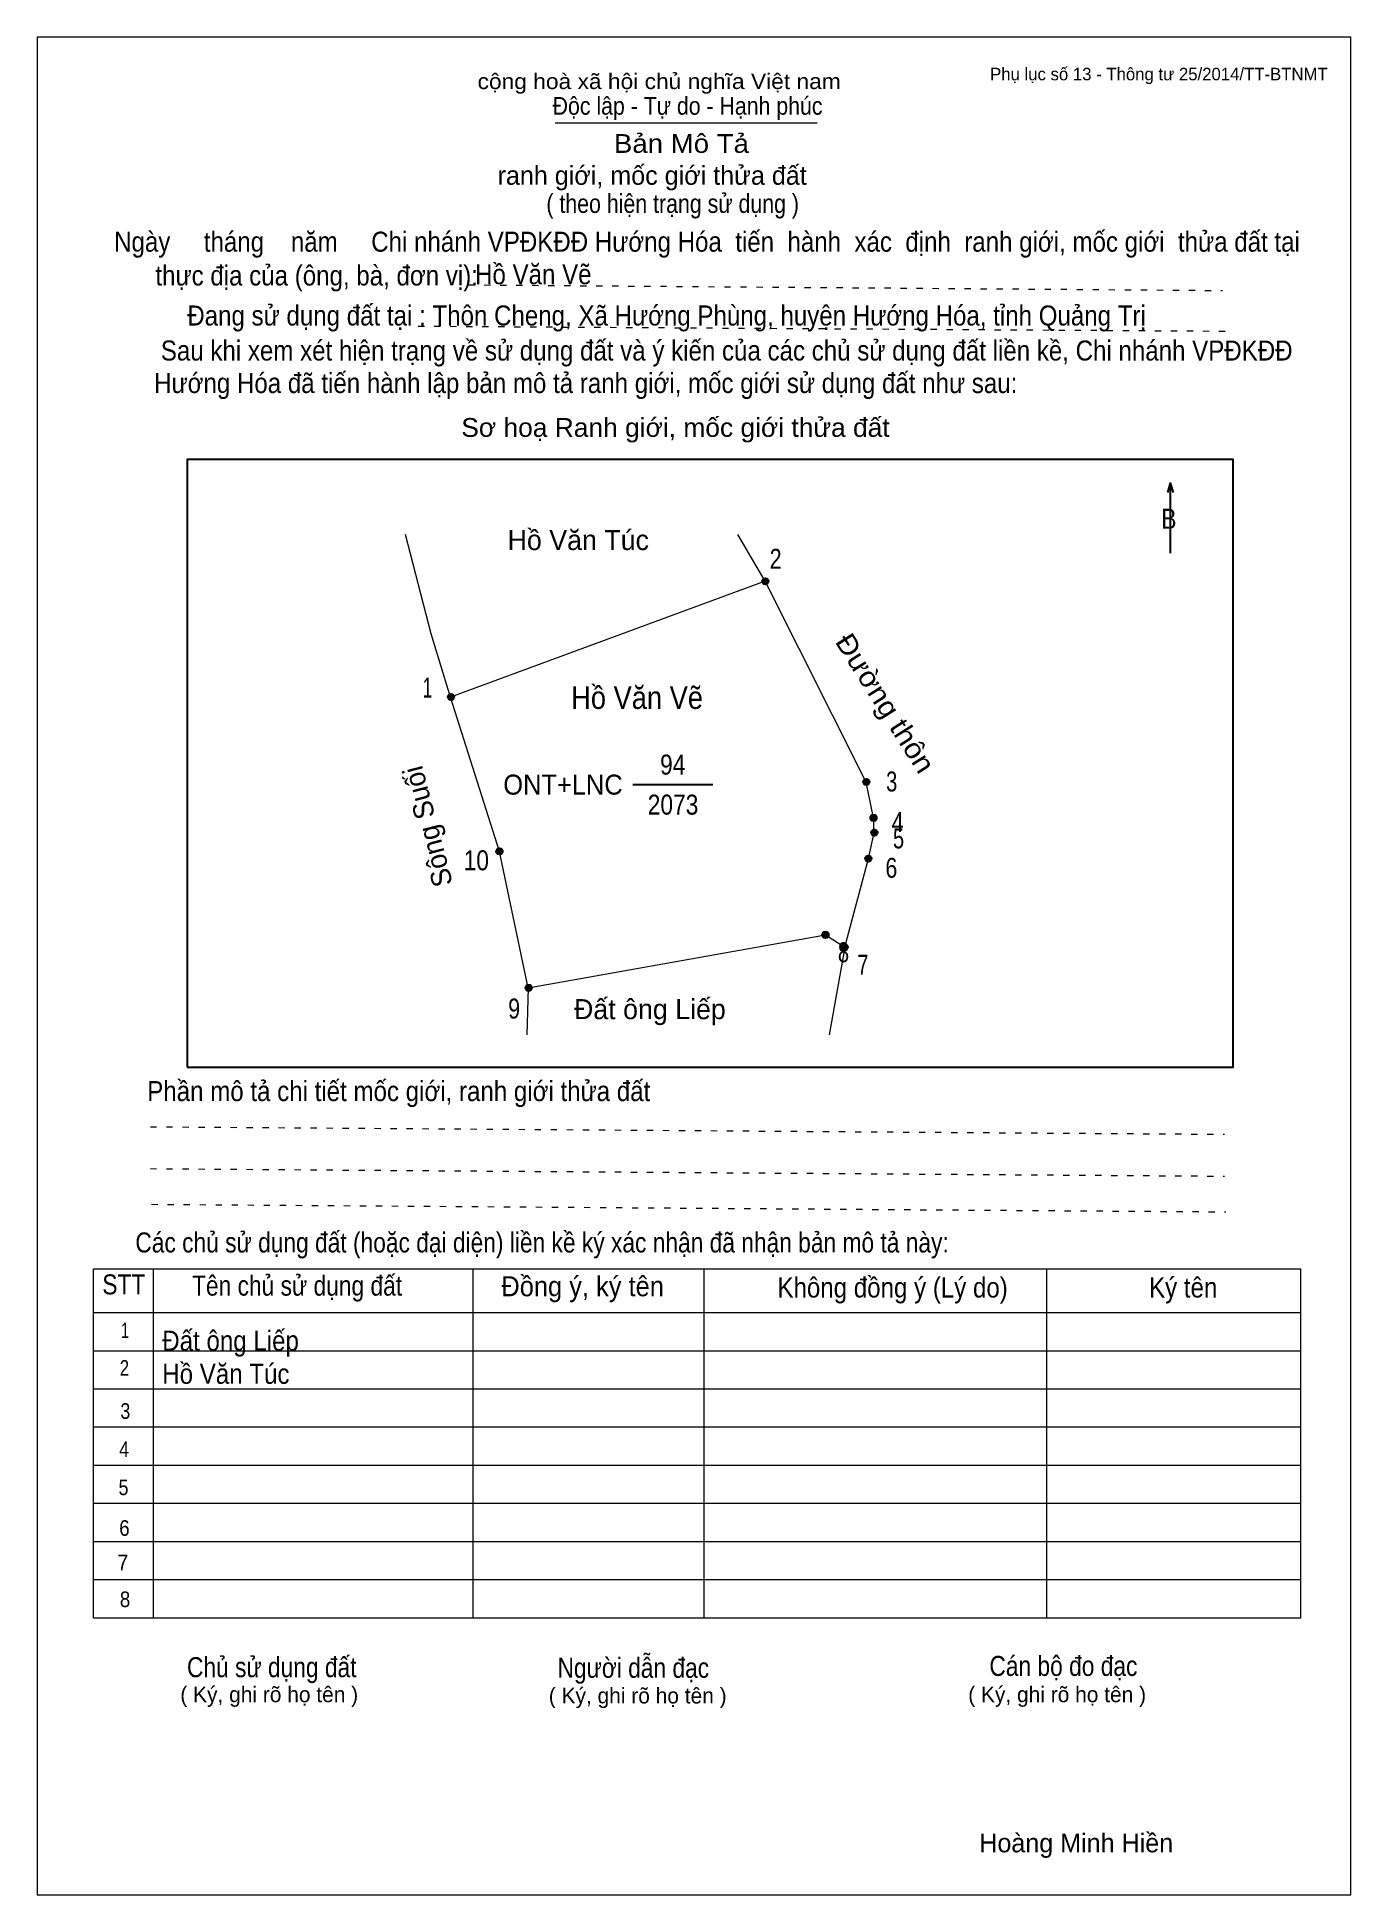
# Model space of a CAD drawing. Header units: centimetres. Extents: x 0 to 21, y 0 to 29.7.
import ezdxf
from ezdxf.enums import TextEntityAlignment as Align

# ---------------------------------------------------------------- set-up
doc = ezdxf.new("R2010")
doc.units = ezdxf.units.CM
doc.header["$LTSCALE"] = 0.13
doc.linetypes.add('DOTTED', pattern=[1.5, 0.3, -1.2])
for name, color, linetype, lineweight in [('1', 7, 'Continuous', 13), ('32', 7, 'Continuous', 25), ('33', 7, 'Continuous', 25), ('6', 7, 'Continuous', 13), ('62', 7, 'Continuous', 13)]:
    doc.layers.add(name, color=color, linetype=linetype, lineweight=lineweight)
for name, color, linetype in [('2', 7, 'Continuous'), ('34', 7, 'Continuous'), ('63', 7, 'Continuous')]:
    doc.layers.add(name, color=color, linetype=linetype)

msp = doc.modelspace()

# ---------------------------------------------------------------- hatches: boundary and pattern name
at = {"layer": '32'}
for points in [[(11.691, 21.0006, 1), (11.591, 21.0006, 1)], [(6.6655, 19.1521, 1), (6.5655, 19.1521, 1)], [(13.3066, 17.7922, 1), (13.2066, 17.7922, 1)], [(13.4189, 17.2191, 1), (13.3189, 17.2191, 1)], [(13.4345, 16.9826, 1), (13.3345, 16.9826, 1)], [(7.4401, 16.6822, 1), (7.3401, 16.6822, 1)], [(13.338, 16.5663, 1), (13.238, 16.5663, 1)], [(12.6514, 15.3476, 1), (12.5514, 15.3476, 1)], [(12.9591, 15.1486, 1), (12.8591, 15.1486, 1)], [(7.9071, 14.5006, 1), (7.8071, 14.5006, 1)]]:
    msp.add_hatch(color=256, dxfattribs=at).paths.add_polyline_path(points)

# ---------------------------------------------------------------- linework, layer by layer
at = {"layer": '1'}
msp.add_lwpolyline([(21, 0), (21, 29.7), (0, 29.7), (0, 0)], close=True, dxfattribs=at)
at = {"layer": '32'}
for centre in [(11.641, 21.0006), (6.6155, 19.1521), (13.2566, 17.7922), (13.3689, 17.2191), (13.3845, 16.9826), (7.3901, 16.6822), (13.288, 16.5663), (12.6014, 15.3476), (12.9091, 15.1486), (7.8571, 14.5006)]:
    msp.add_circle(centre, 0.05, dxfattribs=at)
at = {"layer": '33'}
msp.add_line((9.52, 17.75), (10.8, 17.75), dxfattribs=at)
at = {"layer": '6'}
for p, q in [((11.64, 21), (6.61, 19.15)), ((7.85, 14.5), (12.6, 15.35)), ((12.6, 15.35), (12.91, 15.15)), ((12.91, 15.15), (12.66, 13.75)), ((7.85, 14.5), (7.83, 13.75))]:
    msp.add_line(p, q, dxfattribs=at)
for points in [[(6.61, 19.15), (6.3, 20.16), (5.89, 21.75)], [(12.91, 15.15), (13.29, 16.57), (13.38, 16.98), (13.37, 17.22), (13.25, 17.79), (11.64, 21), (11.2, 21.75)], [(7.85, 14.5), (7.39, 16.68), (6.61, 19.15)]]:
    msp.add_lwpolyline(points, dxfattribs=at)
at = {"layer": '62'}
for p, q in [((8.28, 28.33), (12.47, 28.33)), ((0.9, 10.01), (20.2, 10.01)), ((0.9, 4.43), (0.9, 10.01)), ((1.86, 4.43), (1.86, 10.01)), ((6.97, 4.43), (6.97, 9.99)), ((10.66, 4.43), (10.66, 9.99)), ((16.14, 4.43), (16.14, 10.01)), ((20.2, 4.43), (20.2, 10.01)), ((0.9, 9.31), (20.2, 9.31)), ((0.9, 8.7), (20.2, 8.7)), ((0.9, 8.09), (20.2, 8.09)), ((0.9, 7.48), (20.2, 7.48)), ((0.9, 6.87), (20.2, 6.87)), ((0.9, 6.26), (20.2, 6.26)), ((0.9, 5.65), (20.2, 5.65)), ((0.9, 5.04), (20.2, 5.04)), ((0.9, 4.43), (20.2, 4.43))]:
    msp.add_line(p, q, dxfattribs=at)
at = {"layer": '62', "linetype": 'DOTTED'}
for p, q in [((6.89, 25.74), (18.95, 25.65)), ((6.09, 25.08), (19.04, 25)), ((1.81, 12.28), (18.98, 12.16)), ((1.81, 11.61), (18.98, 11.49)), ((1.83, 11.04), (19, 10.92))]:
    msp.add_line(p, q, dxfattribs=at)
at = {"layer": '62', "lineweight": 25}
for p, q in [((18.11, 22.58), (18.11, 21.45)), ((18.11, 22.57), (18.07, 22.42)), ((18.11, 22.57), (18.16, 22.42))]:
    msp.add_line(p, q, dxfattribs=at)
msp.add_lwpolyline([(2.4, 13.23), (19.12, 13.23), (19.12, 22.95), (2.4, 22.95)], close=True, dxfattribs=at)

# ---------------------------------------------------------------- texts
at = {"layer": '2', "width": 0.9}
msp.add_text('Hồ Văn Vẽ', height=0.362, dxfattribs=at).set_placement((9.59, 18.96), align=Align.CENTER)
at = {"layer": '32'}
for s, width, p in [('2', 0.8, (11.805, 21.2)), ('1', 0.65, (6.24, 19.14)), ('3', 0.75, (13.66, 17.64)), ('4', 0.8, (13.755, 16.99)), ('5', 0.75, (13.77, 16.73)), ('10', 0.85, (7.02, 16.38)), ('6', 0.8, (13.655, 16.26)), ('8', 0.75, (12.89, 14.91)), ('7', 0.75, (13.2, 14.71)), ('9', 0.8, (7.625, 14.01))]:
    msp.add_text(s, height=0.32, dxfattribs=dict(at, width=width)).set_placement(p, align=Align.CENTER)
at = {"layer": '33'}
for s, p in [('Hồ Văn Túc', (8.65, 21.5)), ('Đất ông Liếp', (9.795, 14)), ('Đất ông Liếp', (9.795, 14))]:
    msp.add_text(s, height=0.32, dxfattribs=at).set_placement(p, align=Align.CENTER)
at = {"layer": '33', "width": 1.1}
msp.add_text('Đường thôn', height=0.32, rotation=302.381, dxfattribs=at).set_placement((13.4232, 18.9657), align=Align.CENTER)
at = {"layer": '33', "width": 0.85}
for s, p in [('94', (10.16, 17.91)), ('2073', (10.165, 17.27))]:
    msp.add_text(s, height=0.32, dxfattribs=at).set_placement(p, align=Align.CENTER)
at = {"layer": '33'}
msp.add_text('Sông Suối', height=0.32, rotation=104.621, dxfattribs=at).set_placement((6.3975, 17.1196), align=Align.CENTER)
at = {"layer": '33', "width": 0.95}
msp.add_text('ONT+LNC', height=0.32, dxfattribs=at).set_placement((9.36, 17.59), align=Align.RIGHT)
at = {"layer": '34', "width": 0.9}
for s, p in [('Hồ Văn Vẽ', (7, 25.75)), ('Đất ông Liếp', (2, 8.7)), ('Hồ Văn Túc', (2, 8.17))]:
    msp.add_text(s, height=0.32, dxfattribs=at).set_placement(p)
at = {"layer": '62'}
for s, height, width, p in [('cộng hoà xã hội chủ nghĩa Việt nam', 0.2474, 1.1, (7.04, 28.87)), ('Độc lập - Tự do - Hạnh phúc', 0.2828, 0.9, (8.24, 28.46)), ('Bản Mô Tả', 0.3, 1.1, (9.22, 27.85)), ('( theo hiện trạng sử dụng )', 0.3, 0.85, (8.14, 26.89)), ('Ngày     tháng    năm     Chi nhánh VPĐKĐĐ Hướng Hóa  tiến  hành  xác  định  ranh giới, mốc giới  thửa đất tại ', 0.32, 0.9, (1.23, 26.27)), ('thực địa của (ông, bà, đơn vị): ', 0.32, 0.9, (1.89, 25.73)), ('Đang sử dụng đất tại : Thôn Cheng, Xã Hướng Phùng, huyện Hướng Hóa, tỉnh Quảng Trị', 0.32, 0.9, (2.4, 25.09)), (' Sau khi xem xét hiện trạng về sử dụng đất và ý kiến của các chủ sử dụng đất liền kề, Chi nhánh VPĐKĐĐ ', 0.32, 0.9, (1.87, 24.53)), ('Hướng Hóa đã tiến hành lập bản mô tả ranh giới, mốc giới sử dụng đất như sau:', 0.32, 0.9, (1.87, 24.01)), ('Sơ hoạ Ranh giới, mốc giới thửa đất', 0.3, 1.05, (6.78, 23.31)), ('B', 0.32, 0.85, (17.97, 21.84)), ('Phần mô tả chi tiết mốc giới, ranh giới thửa đất ', 0.32, 0.9, (1.76, 12.69)), ('Các chủ sử dụng đất (hoặc đại diện) liền kề ký xác nhận đã nhận bản mô tả này:', 0.32, 0.85, (1.57, 10.27))]:
    msp.add_text(s, height=height, dxfattribs=dict(at, width=width)).set_placement(p)
msp.add_text('ranh giới, mốc giới thửa đất', height=0.3, dxfattribs=at).set_placement((7.36, 27.34))
for s, height, width, p in [('STT', 0.32, 0.85, (1.385, 9.6)), ('Tên chủ sử dụng đất', 0.32, 0.85, (4.155, 9.58)), ('Đồng ý, ký tên', 0.32, 0.95, (8.72, 9.57)), ('Không đồng ý (Lý do)', 0.32, 0.9, (13.675, 9.55)), ('Ký tên', 0.32, 0.9, (18.32, 9.55)), ('1', 0.25, 0.7, (1.405, 8.9)), ('2', 0.25, 0.8, (1.395, 8.3)), ('3', 0.25, 0.85, (1.41, 7.61)), ('4', 0.25, 0.85, (1.39, 7)), ('5', 0.25, 0.85, (1.38, 6.39)), ('6', 0.25, 0.9, (1.395, 5.74)), ('7', 0.25, 0.95, (1.37, 5.19)), ('8', 0.25, 0.9, (1.405, 4.6)), ('Người dẫn đạc', 0.32, 0.85, (9.53, 3.47)), ('Chủ sử dụng đất', 0.32, 0.85, (3.75, 3.48)), ('Cán bộ đo đạc', 0.32, 0.85, (16.405, 3.5))]:
    msp.add_text(s, height=height, dxfattribs=dict(at, width=width)).set_placement(p, align=Align.CENTER)
for p in [(3.71, 3.08), (9.6, 3.06), (16.305, 3.08)]:
    msp.add_text('( Ký, ghi rõ họ tên )', height=0.25, dxfattribs=at).set_placement(p, align=Align.CENTER)
at = {"layer": '63'}
msp.add_text('Phụ lục số 13 - Thông tư 25/2014/TT-BTNMT', height=0.2, dxfattribs=at).set_placement((20.63, 29.01), align=Align.RIGHT)
msp.add_text('Hoàng Minh Hiền', height=0.3, dxfattribs=at).set_placement((16.61, 0.68), align=Align.CENTER)

doc.saveas('drawing.dxf')
